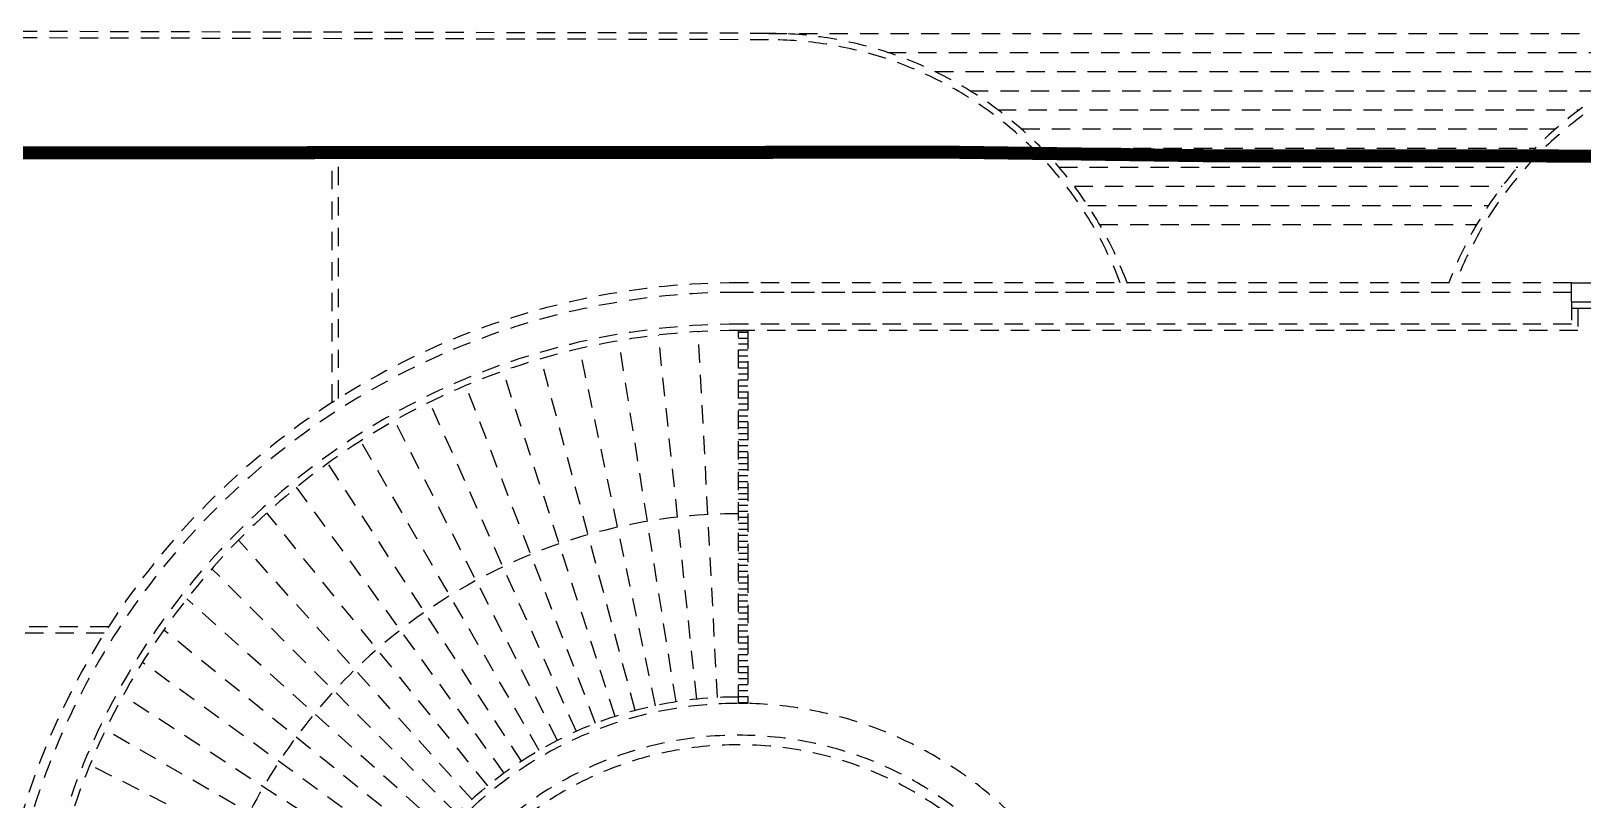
# Model space of a CAD drawing. Header units: millimetres. Extents: x -65167 to 413267, y -17142 to 66587.
# Drawn here: x 240283 to 241237, y 18907 to 19380 of the extents above; entities that cross this region are included whole.
import ezdxf

# ---------------------------------------------------------------- set-up
doc = ezdxf.new("R2010")
doc.units = ezdxf.units.MM
doc.header["$LTSCALE"] = 75
doc.header["$MEASUREMENT"] = 0
doc.header["$PDSIZE"] = -10
doc.linetypes.add('-HID', pattern=[2.5, 1.5, -1])
doc.layers.get('0').update_dxf_attribs({"linetype": 'CONTINUOUS'})
for name, color, linetype in [('ELE2', 3, 'CONTINUOUS'), ('ELE9', 9, 'CONTINUOUS'), ('LAND-3', 9, 'CONTINUOUS'), ('트렌치', 9, 'CONTINUOUS')]:
    doc.layers.add(name, color=color, linetype=linetype)

# ---------------------------------------------------------------- blocks, each defined once
blk = doc.blocks.new('weee')
at = {"layer": 'ELE9', "linetype": '-HID', "ltscale": 0.1}
h = blk.add_hatch(dxfattribs=at)
h.set_pattern_fill('ANSI31', color=253, scale=29.4, angle=135)
h.set_pattern_definition([(180, (-10395.0354, -665295.8867), (-2e-16, -3.675), [])])
h.paths.add_polyline_path([(-5576.3, 49286.45), (-5582.18, 49286.45), (-5582.18, 49057.13, -0.003049), (-5579.24, 49057.11), (-5576.3, 49057.11)])
at = {"layer": 'ELE2', "color": 253, "ltscale": 0.1}
for points in [[(-5069.64, 49304.09), (-5069.64, 49315.85), (-1925.8, 49315.85)], [(-5069.64, 49304.09), (-1925.8, 49304.09)]]:
    blk.add_lwpolyline(points, dxfattribs=at)
at = {"layer": 'ELE9', "color": 253, "linetype": '-HID', "ltscale": 0.1}
blk.add_line((-5069.64, 49290.37), (-5582.18, 49290.37), dxfattribs=at)
for points in [[(-5563.55, 49469.26), (-6139.69, 49470.7)], [(-5563.55, 49465.34), (-6139.69, 49466.78)], [(-5563.55, 49469.23), (-4922.66, 49469.28)], [(-5490.21, 49457.5), (-4996.72, 49457.5)], [(-5461.1, 49445.74), (-5025.96, 49445.74)], [(-5439.71, 49433.98), (-5047.47, 49433.98)], [(-5422.49, 49422.22), (-5064.81, 49422.22)], [(-5408.03, 49410.46), (-5079.37, 49410.46)], [(-5395.63, 49398.7), (-5091.87, 49398.7)], [(-5832.05, 49242.19), (-5832.16, 49395.9)], [(-5828.13, 49244.69), (-5828.24, 49395.9)], [(-5384.86, 49386.94), (-5102.74, 49386.94)], [(-5375.43, 49375.18), (-5112.27, 49375.18)], [(-5367.16, 49363.42), (-5120.63, 49363.42)], [(-5359.89, 49351.65), (-5127.99, 49351.66)], [(-5069.64, 49309.97), (-5582.18, 49309.97)], [(-5069.64, 49304.09), (-5069.64, 49290.37)], [(-5065.72, 49300.17), (-5065.72, 49286.45), (-5582.18, 49286.45)], [(-5607.79, 49059.71), (-5631.33, 49283.64)], [(-5595.01, 49060.72), (-5606.8, 49285.75)], [(-5582.18, 49057.13), (-5582.18, 49286.45)], [(-5633.12, 49055.7), (-5679.79, 49275.26)], [(-5620.51, 49058.04), (-5655.69, 49280.14)], [(-5645.59, 49052.7), (-5703.56, 49269.02)], [(-5657.89, 49049.06), (-5726.9, 49261.44)], [(-5669.98, 49044.78), (-5749.74, 49252.56)], [(-5681.83, 49039.87), (-5772.01, 49242.42)], [(-5693.41, 49034.35), (-5793.63, 49231.05)], [(-5704.68, 49028.23), (-5814.53, 49218.5)], [(-5715.62, 49021.53), (-5834.65, 49204.82)], [(-5726.19, 49014.26), (-5853.92, 49190.06)], [(-5736.37, 49006.45), (-5872.27, 49174.28)], [(-5746.12, 48998.12), (-5889.67, 49157.55)], [(-5755.42, 48989.29), (-5906.06, 49139.93)], [(-5764.25, 48979.99), (-5921.39, 49121.47)], [(-5969.73, 49104.17), (-6268.18, 49104.17), (-6268.18, 48724.42), (-6042.78, 48724.42), (-6042.78, 48830.26)], [(-5772.58, 48970.24), (-5935.62, 49102.26)], [(-5972.22, 49100.25), (-6264.26, 49100.25), (-6264.26, 49075.26)], [(-5780.39, 48960.06), (-5948.73, 49082.36)], [(-5787.66, 48949.49), (-5960.67, 49061.85)], [(-5794.36, 48938.55), (-5971.43, 49040.78)], [(-5800.48, 48927.28), (-5980.98, 49019.25)]]:
    blk.add_lwpolyline(points, dxfattribs=at)
for points in [[(-5563.55, 49469.23), (-5563.55, 49469.23, -0.313556), (-5343.06, 49315.85)], [(-5563.55, 49465.31, -0.311828), (-5347.25, 49315.85, -0.311828)], [(-5069.64, 49315.85), (-5582.18, 49315.85, 0.414214), (-6042.78, 48855.25), (-6042.78, 48463.25, 1), (-5121.58, 48463.25), (-5121.58, 48954.23)], [(-5366.58, 49309.97), (-5582.18, 49309.97, 0.414214), (-6036.9, 48855.25), (-6036.9, 48463.25, 1), (-5127.46, 48463.25), (-5127.46, 48954.23)], [(-5244.08, 48816.05), (-5244.08, 48463.25, -1), (-5920.28, 48463.25), (-5920.28, 48835.65, -0.414214), (-5582.18, 49173.75)], [(-5803.66, 48502.45, 1), (-5360.7, 48502.45), (-5360.7, 48816.05, 1), (-5803.66, 48816.05), (-5803.66, 48502.45)], [(-5797.78, 48502.45, 1), (-5366.58, 48502.45), (-5366.58, 48816.05, 1), (-5797.78, 48816.05), (-5797.78, 48502.45)]]:
    blk.add_lwpolyline(points, format="xyb", dxfattribs=at)
blk.add_lwpolyline([(-5576.3, 49057.11), (-5582.18, 49057.11), (-5582.18, 49286.45), (-5576.3, 49286.45)], close=True, dxfattribs=at)
for centre, radius, start in [((-5582.18, 48855.25), 435.12, 90), ((-5582.18, 48855.25), 431.2, 90), ((-5582.18, 48816.05), 245, 90), ((-5582.18, 48816.05), 241.08, 36.69541)]:
    blk.add_arc(centre, radius, start, 180, dxfattribs=at)
for p in [(-5823.71, 49247.45), (-5993.49, 49062.56)]:
    blk.add_point(p, dxfattribs=at)
at = {"layer": 'LAND-3', "color": 253, "linetype": '-HID', "ltscale": 0.1}
for points in [[(-2677.45, 49469.29), (-4922.66, 49469.28, 0.31169), (-5145.1, 49315.89), (-5145.1, 49315.85)], [(-5140.93, 49315.85, -0.309983), (-4922.66, 49465.36), (-2677.45, 49465.37)]]:
    blk.add_lwpolyline(points, format="xyb", dxfattribs=at)
at = {"layer": 'LAND-3', "color": 253, "ltscale": 0.1, "const_width": 8}
blk.add_lwpolyline([(-3461.33, 49393.08), (-5288.31, 49393.93), (-5452.07, 49396.17), (-6166.34, 49395.65), (-6211.89, 49393.4), (-6249.45, 49385.47), (-6285.79, 49371.87), (-6319.73, 49353.73), (-6351.54, 49331.91), (-6380.87, 49306.55), (-6407.48, 49277.99), (-6429.52, 49246.26), (-6446.72, 49211.6), (-6458.24, 49174.61), (-6464.19, 49136.63), (-6466.02, 49097.66), (-6462.05, 49058.9), (-6453.73, 49020.86), (-6020.12, 47373.57)], dxfattribs=at)
at = {"layer": '트렌치', "color": 253, "ltscale": 0.1}
blk.add_lwpolyline([(-5069.64, 49300.17), (-1925.8, 49300.17)], dxfattribs=at)

msp = doc.modelspace()

# ---------------------------------------------------------------- block references
msp.add_blockref('weee', (246300, -30090.63))

doc.saveas('drawing.dxf')
